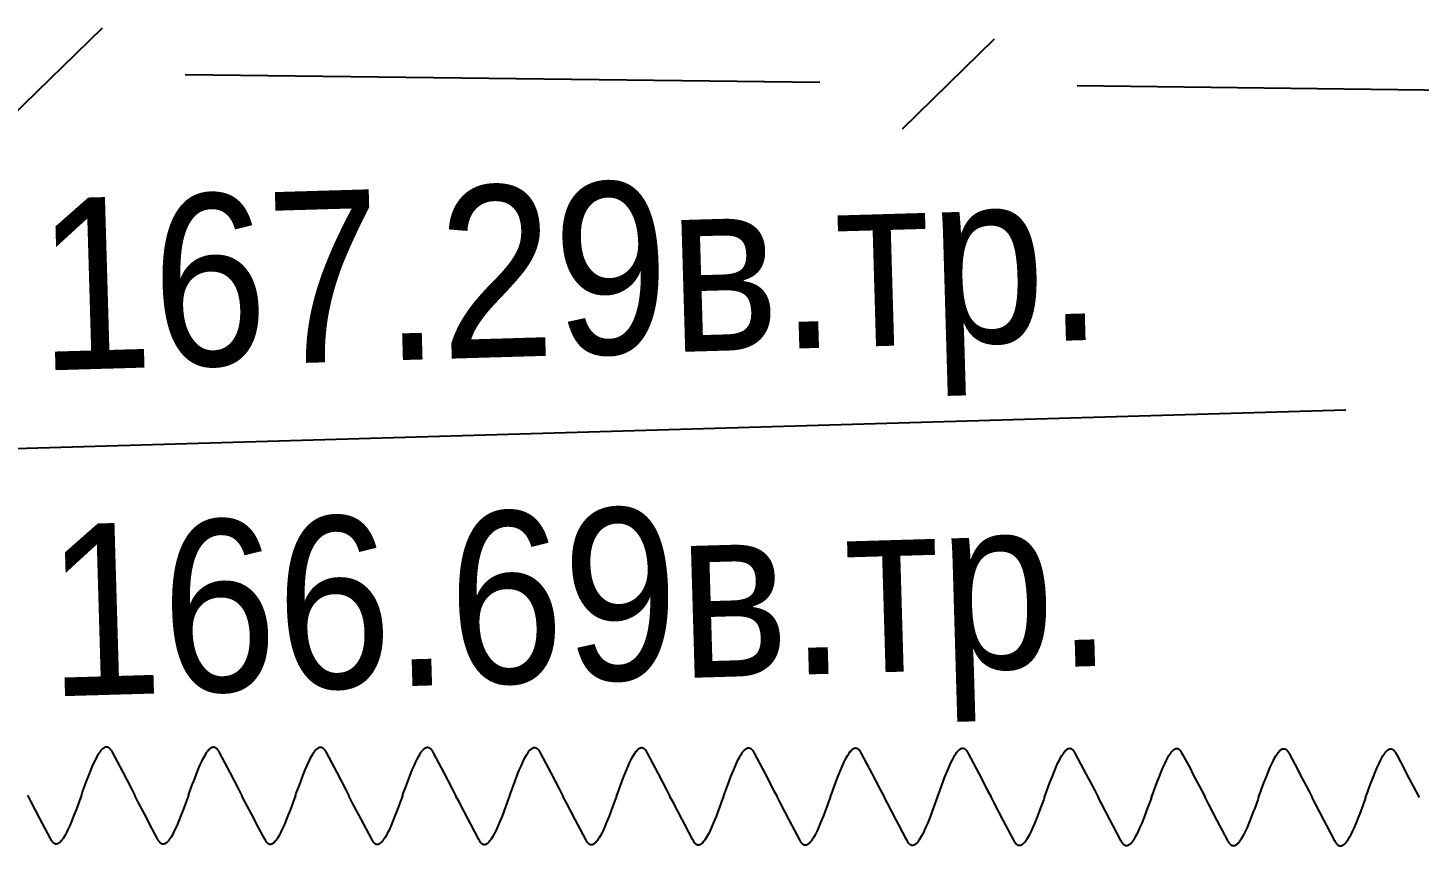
# Model space of a CAD drawing. Header units: metres. Extents: x -3947 to -3704, y 4976 to 6609.
# Drawn here: x -3859.04 to -3850.93, y 6489.93 to 6494.7 of the extents above; entities that cross this region are included whole.
import ezdxf
from ezdxf.enums import TextEntityAlignment as Align

# ---------------------------------------------------------------- set-up
doc = ezdxf.new("R2010")
doc.units = ezdxf.units.M
doc.header["$MEASUREMENT"] = 0
for name, color, linetype, lineweight in [('Газопровод', 7, 'Continuous', 25), ('Кабель защиты', 7, 'Continuous', 25), ('Кабель связи', 7, 'Continuous', 25)]:
    doc.layers.add(name, color=color, linetype=linetype, lineweight=lineweight)
doc.styles.add('Style-RUSSIAN_1251', font='RUSSIAN_1251.shx')

msp = doc.modelspace()

# ---------------------------------------------------------------- linework, layer by layer
at = {"layer": 'Газопровод', "linetype": 'Continuous', "flags": 128}
msp.add_lwpolyline([(-3879.22, 6492.62), (-3859.1865, 6492.2467), (-3851.3604, 6492.4752)], dxfattribs=at)
at = {"layer": 'Кабель защиты', "linetype": 'Continuous', "flags": 128}
for points in [[(-3858.7326, 6490.228), (-3858.7273, 6490.2422), (-3858.7096, 6490.2903), (-3858.7016, 6490.3117), (-3858.6893, 6490.3438), (-3858.675, 6490.3793), (-3858.6649, 6490.4033), (-3858.6545, 6490.4264), (-3858.6464, 6490.4431), (-3858.6374, 6490.4598), (-3858.6316, 6490.4699), (-3858.6263, 6490.4783), (-3858.6213, 6490.4854), (-3858.6191, 6490.4884), (-3858.6167, 6490.4913), (-3858.6124, 6490.4963), (-3858.6094, 6490.4993), (-3858.6071, 6490.5015), (-3858.6045, 6490.5037), (-3858.6018, 6490.5057), (-3858.5985, 6490.5078), (-3858.5963, 6490.509), (-3858.5949, 6490.5096), (-3858.5933, 6490.5102), (-3858.5917, 6490.5107), (-3858.5904, 6490.511), (-3858.5883, 6490.5113), (-3858.5865, 6490.5115), (-3858.5845, 6490.5114), (-3858.5837, 6490.5113), (-3858.5825, 6490.5111), (-3858.5815, 6490.5109), (-3858.5804, 6490.5106), (-3858.5792, 6490.5102), (-3858.5778, 6490.5096), (-3858.5763, 6490.5089), (-3858.5744, 6490.5078), (-3858.5731, 6490.5069), (-3858.5722, 6490.5062), (-3858.571, 6490.5053), (-3858.5697, 6490.5041), (-3858.5686, 6490.503), (-3858.5676, 6490.502), (-3858.5655, 6490.4994), (-3858.5641, 6490.4977), (-3858.562, 6490.4948), (-3858.5595, 6490.4908), (-3858.5574, 6490.4872), (-3858.5536, 6490.4799), (-3858.5067, 6490.3921), (-3858.4916, 6490.3628), (-3858.4405, 6490.2655), (-3858.4206, 6490.2274)], [(-3858.1086, 6490.2269), (-3858.1033, 6490.2412), (-3858.0856, 6490.2893), (-3858.0776, 6490.3107), (-3858.0653, 6490.3428), (-3858.051, 6490.3783), (-3858.0409, 6490.4023), (-3858.0305, 6490.4254), (-3858.0224, 6490.4421), (-3858.0134, 6490.4588), (-3858.0076, 6490.4689), (-3858.0023, 6490.4772), (-3857.9973, 6490.4844), (-3857.9951, 6490.4874), (-3857.9927, 6490.4903), (-3857.9884, 6490.4953), (-3857.9854, 6490.4983), (-3857.9831, 6490.5005), (-3857.9805, 6490.5027), (-3857.9778, 6490.5047), (-3857.9745, 6490.5068), (-3857.9723, 6490.5079), (-3857.9709, 6490.5086), (-3857.9693, 6490.5092), (-3857.9677, 6490.5097), (-3857.9664, 6490.51), (-3857.9643, 6490.5103), (-3857.9625, 6490.5104), (-3857.9605, 6490.5104), (-3857.9597, 6490.5103), (-3857.9585, 6490.5101), (-3857.9575, 6490.5099), (-3857.9564, 6490.5096), (-3857.9552, 6490.5092), (-3857.9538, 6490.5086), (-3857.9523, 6490.5079), (-3857.9504, 6490.5067), (-3857.9491, 6490.5059), (-3857.9482, 6490.5052), (-3857.9471, 6490.5042), (-3857.9457, 6490.5031), (-3857.9446, 6490.502), (-3857.9436, 6490.5009), (-3857.9415, 6490.4984), (-3857.9401, 6490.4966), (-3857.938, 6490.4937), (-3857.9355, 6490.4898), (-3857.9335, 6490.4861), (-3857.9296, 6490.4789), (-3857.8827, 6490.3911), (-3857.8676, 6490.3618), (-3857.8165, 6490.2645), (-3857.7966, 6490.2264)], [(-3857.4846, 6490.2259), (-3857.4793, 6490.2402), (-3857.4616, 6490.2883), (-3857.4536, 6490.3096), (-3857.4413, 6490.3418), (-3857.427, 6490.3773), (-3857.4169, 6490.4013), (-3857.4065, 6490.4244), (-3857.3984, 6490.4411), (-3857.3894, 6490.4578), (-3857.3836, 6490.4679), (-3857.3783, 6490.4762), (-3857.3733, 6490.4834), (-3857.3711, 6490.4863), (-3857.3687, 6490.4893), (-3857.3644, 6490.4943), (-3857.3614, 6490.4973), (-3857.3591, 6490.4995), (-3857.3565, 6490.5017), (-3857.3538, 6490.5037), (-3857.3505, 6490.5058), (-3857.3483, 6490.5069), (-3857.3469, 6490.5076), (-3857.3453, 6490.5082), (-3857.3437, 6490.5086), (-3857.3424, 6490.509), (-3857.3403, 6490.5093), (-3857.3385, 6490.5094), (-3857.3365, 6490.5094), (-3857.3357, 6490.5093), (-3857.3345, 6490.5091), (-3857.3335, 6490.5089), (-3857.3324, 6490.5086), (-3857.3312, 6490.5081), (-3857.3298, 6490.5076), (-3857.3283, 6490.5068), (-3857.3264, 6490.5057), (-3857.3251, 6490.5049), (-3857.3242, 6490.5042), (-3857.3231, 6490.5032), (-3857.3217, 6490.502), (-3857.3206, 6490.501), (-3857.3196, 6490.4999), (-3857.3175, 6490.4974), (-3857.3161, 6490.4956), (-3857.314, 6490.4927), (-3857.3115, 6490.4888), (-3857.3095, 6490.4851), (-3857.3056, 6490.4779), (-3857.2587, 6490.3901), (-3857.2436, 6490.3607), (-3857.1925, 6490.2635), (-3857.1726, 6490.2254)], [(-3856.8606, 6490.2249), (-3856.8553, 6490.2392), (-3856.8376, 6490.2872), (-3856.8296, 6490.3086), (-3856.8173, 6490.3408), (-3856.8031, 6490.3763), (-3856.7929, 6490.4003), (-3856.7825, 6490.4234), (-3856.7744, 6490.4401), (-3856.7654, 6490.4568), (-3856.7596, 6490.4669), (-3856.7543, 6490.4752), (-3856.7493, 6490.4824), (-3856.7471, 6490.4853), (-3856.7447, 6490.4883), (-3856.7404, 6490.4933), (-3856.7374, 6490.4963), (-3856.7351, 6490.4985), (-3856.7325, 6490.5007), (-3856.7298, 6490.5027), (-3856.7265, 6490.5048), (-3856.7243, 6490.5059), (-3856.7229, 6490.5066), (-3856.7213, 6490.5072), (-3856.7197, 6490.5076), (-3856.7184, 6490.508), (-3856.7163, 6490.5083), (-3856.7145, 6490.5084), (-3856.7125, 6490.5084), (-3856.7117, 6490.5083), (-3856.7105, 6490.5081), (-3856.7095, 6490.5079), (-3856.7084, 6490.5075), (-3856.7072, 6490.5071), (-3856.7058, 6490.5066), (-3856.7043, 6490.5058), (-3856.7024, 6490.5047), (-3856.7011, 6490.5039), (-3856.7002, 6490.5032), (-3856.6991, 6490.5022), (-3856.6977, 6490.501), (-3856.6966, 6490.4999), (-3856.6956, 6490.4989), (-3856.6935, 6490.4964), (-3856.6921, 6490.4946), (-3856.69, 6490.4917), (-3856.6875, 6490.4878), (-3856.6855, 6490.4841), (-3856.6816, 6490.4769), (-3856.6347, 6490.389), (-3856.6196, 6490.3597), (-3856.5685, 6490.2625), (-3856.5486, 6490.2244)], [(-3856.2366, 6490.2239), (-3856.2313, 6490.2382), (-3856.2136, 6490.2862), (-3856.2056, 6490.3076), (-3856.1933, 6490.3398), (-3856.1791, 6490.3752), (-3856.1689, 6490.3992), (-3856.1585, 6490.4224), (-3856.1504, 6490.4391), (-3856.1414, 6490.4558), (-3856.1356, 6490.4659), (-3856.1303, 6490.4742), (-3856.1253, 6490.4813), (-3856.1231, 6490.4843), (-3856.1207, 6490.4873), (-3856.1164, 6490.4923), (-3856.1134, 6490.4953), (-3856.1111, 6490.4975), (-3856.1085, 6490.4997), (-3856.1058, 6490.5017), (-3856.1025, 6490.5038), (-3856.1003, 6490.5049), (-3856.0989, 6490.5056), (-3856.0973, 6490.5061), (-3856.0957, 6490.5066), (-3856.0944, 6490.507), (-3856.0923, 6490.5073), (-3856.0905, 6490.5074), (-3856.0885, 6490.5073), (-3856.0877, 6490.5073), (-3856.0865, 6490.5071), (-3856.0855, 6490.5068), (-3856.0844, 6490.5065), (-3856.0832, 6490.5061), (-3856.0818, 6490.5056), (-3856.0803, 6490.5048), (-3856.0784, 6490.5037), (-3856.0772, 6490.5029), (-3856.0762, 6490.5022), (-3856.0751, 6490.5012), (-3856.0737, 6490.5), (-3856.0726, 6490.4989), (-3856.0716, 6490.4979), (-3856.0695, 6490.4954), (-3856.0681, 6490.4936), (-3856.066, 6490.4907), (-3856.0636, 6490.4868), (-3856.0615, 6490.4831), (-3856.0576, 6490.4759), (-3856.0107, 6490.388), (-3855.9956, 6490.3587), (-3855.9445, 6490.2615), (-3855.9246, 6490.2234)], [(-3855.6126, 6490.2229), (-3855.6073, 6490.2372), (-3855.5896, 6490.2852), (-3855.5816, 6490.3066), (-3855.5693, 6490.3388), (-3855.5551, 6490.3742), (-3855.5449, 6490.3982), (-3855.5345, 6490.4214), (-3855.5264, 6490.438), (-3855.5174, 6490.4548), (-3855.5116, 6490.4649), (-3855.5063, 6490.4732), (-3855.5013, 6490.4803), (-3855.4991, 6490.4833), (-3855.4967, 6490.4862), (-3855.4924, 6490.4913), (-3855.4894, 6490.4942), (-3855.4871, 6490.4965), (-3855.4845, 6490.4987), (-3855.4818, 6490.5007), (-3855.4785, 6490.5028), (-3855.4763, 6490.5039), (-3855.4749, 6490.5046), (-3855.4733, 6490.5051), (-3855.4717, 6490.5056), (-3855.4704, 6490.506), (-3855.4683, 6490.5063), (-3855.4665, 6490.5064), (-3855.4645, 6490.5063), (-3855.4637, 6490.5063), (-3855.4625, 6490.5061), (-3855.4615, 6490.5058), (-3855.4604, 6490.5055), (-3855.4592, 6490.5051), (-3855.4578, 6490.5046), (-3855.4563, 6490.5038), (-3855.4544, 6490.5027), (-3855.4532, 6490.5019), (-3855.4522, 6490.5011), (-3855.4511, 6490.5002), (-3855.4497, 6490.499), (-3855.4486, 6490.4979), (-3855.4476, 6490.4969), (-3855.4455, 6490.4944), (-3855.4441, 6490.4926), (-3855.442, 6490.4897), (-3855.4396, 6490.4858), (-3855.4375, 6490.4821), (-3855.4336, 6490.4749), (-3855.3867, 6490.387), (-3855.3716, 6490.3577), (-3855.3205, 6490.2605), (-3855.3006, 6490.2224)], [(-3854.9886, 6490.2219), (-3854.9834, 6490.2362), (-3854.9656, 6490.2842), (-3854.9576, 6490.3056), (-3854.9453, 6490.3378), (-3854.9311, 6490.3732), (-3854.9209, 6490.3972), (-3854.9105, 6490.4203), (-3854.9024, 6490.437), (-3854.8934, 6490.4537), (-3854.8876, 6490.4638), (-3854.8823, 6490.4722), (-3854.8773, 6490.4793), (-3854.8751, 6490.4823), (-3854.8727, 6490.4852), (-3854.8684, 6490.4902), (-3854.8654, 6490.4932), (-3854.8631, 6490.4954), (-3854.8605, 6490.4977), (-3854.8578, 6490.4997), (-3854.8546, 6490.5017), (-3854.8523, 6490.5029), (-3854.8509, 6490.5036), (-3854.8493, 6490.5041), (-3854.8477, 6490.5046), (-3854.8464, 6490.5049), (-3854.8443, 6490.5053), (-3854.8425, 6490.5054), (-3854.8405, 6490.5053), (-3854.8397, 6490.5052), (-3854.8385, 6490.5051), (-3854.8375, 6490.5048), (-3854.8364, 6490.5045), (-3854.8352, 6490.5041), (-3854.8338, 6490.5035), (-3854.8323, 6490.5028), (-3854.8304, 6490.5017), (-3854.8292, 6490.5008), (-3854.8282, 6490.5001), (-3854.8271, 6490.4992), (-3854.8257, 6490.498), (-3854.8246, 6490.4969), (-3854.8236, 6490.4959), (-3854.8215, 6490.4934), (-3854.8201, 6490.4916), (-3854.818, 6490.4887), (-3854.8156, 6490.4848), (-3854.8135, 6490.4811), (-3854.8096, 6490.4738), (-3854.7627, 6490.386), (-3854.7476, 6490.3567), (-3854.6965, 6490.2594), (-3854.6766, 6490.2214)], [(-3854.3646, 6490.2209), (-3854.3594, 6490.2351), (-3854.3416, 6490.2832), (-3854.3336, 6490.3046), (-3854.3213, 6490.3368), (-3854.3071, 6490.3722), (-3854.2969, 6490.3962), (-3854.2865, 6490.4193), (-3854.2784, 6490.436), (-3854.2694, 6490.4527), (-3854.2636, 6490.4628), (-3854.2583, 6490.4712), (-3854.2533, 6490.4783), (-3854.2511, 6490.4813), (-3854.2487, 6490.4842), (-3854.2444, 6490.4892), (-3854.2414, 6490.4922), (-3854.2391, 6490.4944), (-3854.2365, 6490.4966), (-3854.2338, 6490.4987), (-3854.2306, 6490.5007), (-3854.2283, 6490.5019), (-3854.2269, 6490.5026), (-3854.2253, 6490.5031), (-3854.2237, 6490.5036), (-3854.2224, 6490.5039), (-3854.2203, 6490.5042), (-3854.2185, 6490.5044), (-3854.2165, 6490.5043), (-3854.2157, 6490.5042), (-3854.2145, 6490.5041), (-3854.2135, 6490.5038), (-3854.2124, 6490.5035), (-3854.2112, 6490.5031), (-3854.2098, 6490.5025), (-3854.2083, 6490.5018), (-3854.2064, 6490.5007), (-3854.2052, 6490.4998), (-3854.2042, 6490.4991), (-3854.2031, 6490.4982), (-3854.2017, 6490.497), (-3854.2006, 6490.4959), (-3854.1996, 6490.4949), (-3854.1975, 6490.4924), (-3854.1961, 6490.4906), (-3854.194, 6490.4877), (-3854.1916, 6490.4838), (-3854.1895, 6490.4801), (-3854.1856, 6490.4728), (-3854.1387, 6490.385), (-3854.1236, 6490.3557), (-3854.0725, 6490.2584), (-3854.0526, 6490.2204)], [(-3853.7406, 6490.2198), (-3853.7354, 6490.2341), (-3853.7176, 6490.2822), (-3853.7096, 6490.3036), (-3853.6973, 6490.3357), (-3853.6831, 6490.3712), (-3853.6729, 6490.3952), (-3853.6625, 6490.4183), (-3853.6544, 6490.435), (-3853.6454, 6490.4517), (-3853.6396, 6490.4618), (-3853.6343, 6490.4701), (-3853.6293, 6490.4773), (-3853.6271, 6490.4803), (-3853.6247, 6490.4832), (-3853.6204, 6490.4882), (-3853.6174, 6490.4912), (-3853.6151, 6490.4934), (-3853.6125, 6490.4956), (-3853.6098, 6490.4976), (-3853.6066, 6490.4997), (-3853.6043, 6490.5009), (-3853.6029, 6490.5015), (-3853.6013, 6490.5021), (-3853.5997, 6490.5026), (-3853.5984, 6490.5029), (-3853.5963, 6490.5032), (-3853.5945, 6490.5033), (-3853.5925, 6490.5033), (-3853.5917, 6490.5032), (-3853.5905, 6490.503), (-3853.5895, 6490.5028), (-3853.5884, 6490.5025), (-3853.5872, 6490.5021), (-3853.5858, 6490.5015), (-3853.5843, 6490.5008), (-3853.5824, 6490.4997), (-3853.5812, 6490.4988), (-3853.5802, 6490.4981), (-3853.5791, 6490.4972), (-3853.5777, 6490.496), (-3853.5766, 6490.4949), (-3853.5756, 6490.4938), (-3853.5735, 6490.4913), (-3853.5721, 6490.4895), (-3853.57, 6490.4867), (-3853.5676, 6490.4827), (-3853.5655, 6490.479), (-3853.5616, 6490.4718), (-3853.5147, 6490.384), (-3853.4996, 6490.3547), (-3853.4485, 6490.2574), (-3853.4286, 6490.2193)], [(-3853.1166, 6490.2188), (-3853.1114, 6490.2331), (-3853.0936, 6490.2812), (-3853.0856, 6490.3026), (-3853.0733, 6490.3347), (-3853.0591, 6490.3702), (-3853.0489, 6490.3942), (-3853.0385, 6490.4173), (-3853.0304, 6490.434), (-3853.0214, 6490.4507), (-3853.0156, 6490.4608), (-3853.0103, 6490.4691), (-3853.0053, 6490.4763), (-3853.0031, 6490.4793), (-3853.0007, 6490.4822), (-3852.9964, 6490.4872), (-3852.9934, 6490.4902), (-3852.9911, 6490.4924), (-3852.9885, 6490.4946), (-3852.9858, 6490.4966), (-3852.9826, 6490.4987), (-3852.9803, 6490.4998), (-3852.9789, 6490.5005), (-3852.9773, 6490.5011), (-3852.9757, 6490.5016), (-3852.9744, 6490.5019), (-3852.9723, 6490.5022), (-3852.9705, 6490.5023), (-3852.9685, 6490.5023), (-3852.9677, 6490.5022), (-3852.9665, 6490.502), (-3852.9655, 6490.5018), (-3852.9644, 6490.5015), (-3852.9632, 6490.5011), (-3852.9618, 6490.5005), (-3852.9603, 6490.4998), (-3852.9584, 6490.4986), (-3852.9572, 6490.4978), (-3852.9562, 6490.4971), (-3852.9551, 6490.4961), (-3852.9537, 6490.4949), (-3852.9526, 6490.4939), (-3852.9517, 6490.4928), (-3852.9495, 6490.4903), (-3852.9481, 6490.4885), (-3852.946, 6490.4856), (-3852.9436, 6490.4817), (-3852.9415, 6490.478), (-3852.9376, 6490.4708), (-3852.8907, 6490.383), (-3852.8756, 6490.3537), (-3852.8245, 6490.2564), (-3852.8046, 6490.2183)], [(-3852.4926, 6490.2178), (-3852.4874, 6490.2321), (-3852.4696, 6490.2801), (-3852.4616, 6490.3015), (-3852.4493, 6490.3337), (-3852.4351, 6490.3692), (-3852.4249, 6490.3932), (-3852.4145, 6490.4163), (-3852.4064, 6490.433), (-3852.3974, 6490.4497), (-3852.3916, 6490.4598), (-3852.3863, 6490.4681), (-3852.3813, 6490.4753), (-3852.3791, 6490.4782), (-3852.3767, 6490.4812), (-3852.3724, 6490.4862), (-3852.3694, 6490.4892), (-3852.3671, 6490.4914), (-3852.3645, 6490.4936), (-3852.3619, 6490.4956), (-3852.3586, 6490.4977), (-3852.3563, 6490.4988), (-3852.3549, 6490.4995), (-3852.3533, 6490.5001), (-3852.3517, 6490.5005), (-3852.3504, 6490.5009), (-3852.3483, 6490.5012), (-3852.3465, 6490.5013), (-3852.3445, 6490.5013), (-3852.3437, 6490.5012), (-3852.3425, 6490.501), (-3852.3415, 6490.5008), (-3852.3404, 6490.5005), (-3852.3392, 6490.5), (-3852.3378, 6490.4995), (-3852.3363, 6490.4987), (-3852.3344, 6490.4976), (-3852.3332, 6490.4968), (-3852.3322, 6490.4961), (-3852.3311, 6490.4951), (-3852.3297, 6490.4939), (-3852.3286, 6490.4929), (-3852.3277, 6490.4918), (-3852.3255, 6490.4893), (-3852.3241, 6490.4875), (-3852.322, 6490.4846), (-3852.3196, 6490.4807), (-3852.3175, 6490.477), (-3852.3136, 6490.4698), (-3852.2667, 6490.382), (-3852.2516, 6490.3526), (-3852.2005, 6490.2554), (-3852.1806, 6490.2173)], [(-3851.8686, 6490.2168), (-3851.8634, 6490.2311), (-3851.8456, 6490.2791), (-3851.8376, 6490.3005), (-3851.8253, 6490.3327), (-3851.8111, 6490.3681), (-3851.8009, 6490.3922), (-3851.7905, 6490.4153), (-3851.7824, 6490.432), (-3851.7734, 6490.4487), (-3851.7676, 6490.4588), (-3851.7623, 6490.4671), (-3851.7573, 6490.4742), (-3851.7551, 6490.4772), (-3851.7527, 6490.4802), (-3851.7484, 6490.4852), (-3851.7454, 6490.4882), (-3851.7431, 6490.4904), (-3851.7405, 6490.4926), (-3851.7379, 6490.4946), (-3851.7346, 6490.4967), (-3851.7323, 6490.4978), (-3851.7309, 6490.4985), (-3851.7293, 6490.499), (-3851.7277, 6490.4995), (-3851.7264, 6490.4999), (-3851.7243, 6490.5002), (-3851.7225, 6490.5003), (-3851.7205, 6490.5002), (-3851.7197, 6490.5002), (-3851.7186, 6490.5), (-3851.7175, 6490.4997), (-3851.7164, 6490.4994), (-3851.7152, 6490.499), (-3851.7138, 6490.4985), (-3851.7123, 6490.4977), (-3851.7104, 6490.4966), (-3851.7092, 6490.4958), (-3851.7082, 6490.4951), (-3851.7071, 6490.4941), (-3851.7057, 6490.4929), (-3851.7046, 6490.4918), (-3851.7037, 6490.4908), (-3851.7015, 6490.4883), (-3851.7001, 6490.4865), (-3851.698, 6490.4836), (-3851.6956, 6490.4797), (-3851.6935, 6490.476), (-3851.6896, 6490.4688), (-3851.6427, 6490.3809), (-3851.6276, 6490.3516), (-3851.5765, 6490.2544), (-3851.5566, 6490.2163)], [(-3851.2446, 6490.2158), (-3851.2394, 6490.2301), (-3851.2216, 6490.2781), (-3851.2136, 6490.2995), (-3851.2013, 6490.3317), (-3851.1871, 6490.3671), (-3851.1769, 6490.3911), (-3851.1665, 6490.4143), (-3851.1584, 6490.431), (-3851.1494, 6490.4477), (-3851.1436, 6490.4578), (-3851.1383, 6490.4661), (-3851.1333, 6490.4732), (-3851.1311, 6490.4762), (-3851.1287, 6490.4791), (-3851.1244, 6490.4842), (-3851.1214, 6490.4872), (-3851.1191, 6490.4894), (-3851.1165, 6490.4916), (-3851.1139, 6490.4936), (-3851.1106, 6490.4957), (-3851.1083, 6490.4968), (-3851.1069, 6490.4975), (-3851.1053, 6490.498), (-3851.1037, 6490.4985), (-3851.1024, 6490.4989), (-3851.1003, 6490.4992), (-3851.0985, 6490.4993), (-3851.0965, 6490.4992), (-3851.0957, 6490.4992), (-3851.0946, 6490.499), (-3851.0935, 6490.4987), (-3851.0924, 6490.4984), (-3851.0912, 6490.498), (-3851.0898, 6490.4975), (-3851.0883, 6490.4967), (-3851.0864, 6490.4956), (-3851.0852, 6490.4948), (-3851.0842, 6490.4941), (-3851.0831, 6490.4931), (-3851.0817, 6490.4919), (-3851.0806, 6490.4908), (-3851.0797, 6490.4898), (-3851.0775, 6490.4873), (-3851.0761, 6490.4855), (-3851.074, 6490.4826), (-3851.0716, 6490.4787), (-3851.0695, 6490.475), (-3851.0656, 6490.4678), (-3851.0187, 6490.3799), (-3851.0036, 6490.3506), (-3850.9525, 6490.2534), (-3850.9326, 6490.2153)], [(-3858.7326, 6490.228), (-3858.7379, 6490.2137), (-3858.7556, 6490.1656), (-3858.7636, 6490.1442), (-3858.776, 6490.1121), (-3858.7902, 6490.0766), (-3858.8003, 6490.0526), (-3858.8107, 6490.0295), (-3858.8188, 6490.0128), (-3858.8278, 6489.9961), (-3858.8337, 6489.986), (-3858.8389, 6489.9776), (-3858.8439, 6489.9705), (-3858.8462, 6489.9675), (-3858.8485, 6489.9646), (-3858.8528, 6489.9596), (-3858.8558, 6489.9566), (-3858.8581, 6489.9544), (-3858.8607, 6489.9522), (-3858.8634, 6489.9502), (-3858.8667, 6489.9481), (-3858.8689, 6489.9469), (-3858.8704, 6489.9463), (-3858.8719, 6489.9457), (-3858.8735, 6489.9452), (-3858.8748, 6489.9449), (-3858.8769, 6489.9446), (-3858.8787, 6489.9444), (-3858.8807, 6489.9445), (-3858.8815, 6489.9446), (-3858.8827, 6489.9448), (-3858.8837, 6489.945), (-3858.8848, 6489.9453), (-3858.886, 6489.9457), (-3858.8875, 6489.9463), (-3858.889, 6489.947), (-3858.8908, 6489.9481), (-3858.8921, 6489.949), (-3858.893, 6489.9497), (-3858.8942, 6489.9506), (-3858.8955, 6489.9518), (-3858.8966, 6489.9529), (-3858.8976, 6489.9539), (-3858.8997, 6489.9565), (-3858.9011, 6489.9583), (-3858.9032, 6489.9611), (-3858.9057, 6489.9651), (-3858.9078, 6489.9688), (-3858.9116, 6489.976), (-3858.9585, 6490.0638), (-3858.9737, 6490.0931), (-3859.0247, 6490.1904), (-3859.0446, 6490.2285)], [(-3858.1086, 6490.2269), (-3858.1139, 6490.2127), (-3858.1316, 6490.1646), (-3858.1396, 6490.1432), (-3858.152, 6490.111), (-3858.1662, 6490.0756), (-3858.1763, 6490.0516), (-3858.1867, 6490.0285), (-3858.1948, 6490.0118), (-3858.2038, 6489.9951), (-3858.2097, 6489.985), (-3858.2149, 6489.9766), (-3858.2199, 6489.9695), (-3858.2222, 6489.9665), (-3858.2245, 6489.9636), (-3858.2288, 6489.9586), (-3858.2318, 6489.9556), (-3858.2341, 6489.9534), (-3858.2367, 6489.9511), (-3858.2394, 6489.9491), (-3858.2427, 6489.9471), (-3858.2449, 6489.9459), (-3858.2464, 6489.9452), (-3858.2479, 6489.9447), (-3858.2495, 6489.9442), (-3858.2508, 6489.9439), (-3858.2529, 6489.9436), (-3858.2547, 6489.9434), (-3858.2567, 6489.9435), (-3858.2575, 6489.9436), (-3858.2587, 6489.9437), (-3858.2597, 6489.944), (-3858.2608, 6489.9443), (-3858.262, 6489.9447), (-3858.2635, 6489.9453), (-3858.265, 6489.946), (-3858.2668, 6489.9471), (-3858.2681, 6489.948), (-3858.269, 6489.9487), (-3858.2702, 6489.9496), (-3858.2715, 6489.9508), (-3858.2726, 6489.9519), (-3858.2736, 6489.9529), (-3858.2757, 6489.9554), (-3858.2771, 6489.9572), (-3858.2792, 6489.9601), (-3858.2817, 6489.964), (-3858.2838, 6489.9677), (-3858.2876, 6489.975), (-3858.3345, 6490.0628), (-3858.3497, 6490.0921), (-3858.4007, 6490.1894), (-3858.4206, 6490.2274)], [(-3857.4846, 6490.2259), (-3857.4899, 6490.2116), (-3857.5076, 6490.1636), (-3857.5156, 6490.1422), (-3857.528, 6490.11), (-3857.5422, 6490.0746), (-3857.5523, 6490.0506), (-3857.5627, 6490.0275), (-3857.5708, 6490.0108), (-3857.5798, 6489.994), (-3857.5857, 6489.984), (-3857.5909, 6489.9756), (-3857.5959, 6489.9685), (-3857.5982, 6489.9655), (-3857.6005, 6489.9626), (-3857.6048, 6489.9575), (-3857.6078, 6489.9546), (-3857.6101, 6489.9523), (-3857.6127, 6489.9501), (-3857.6154, 6489.9481), (-3857.6187, 6489.9461), (-3857.6209, 6489.9449), (-3857.6224, 6489.9442), (-3857.6239, 6489.9437), (-3857.6255, 6489.9432), (-3857.6268, 6489.9429), (-3857.6289, 6489.9425), (-3857.6307, 6489.9424), (-3857.6327, 6489.9425), (-3857.6335, 6489.9426), (-3857.6347, 6489.9427), (-3857.6357, 6489.943), (-3857.6368, 6489.9433), (-3857.638, 6489.9437), (-3857.6395, 6489.9443), (-3857.641, 6489.945), (-3857.6428, 6489.9461), (-3857.6441, 6489.947), (-3857.645, 6489.9477), (-3857.6462, 6489.9486), (-3857.6475, 6489.9498), (-3857.6486, 6489.9509), (-3857.6496, 6489.9519), (-3857.6517, 6489.9544), (-3857.6531, 6489.9562), (-3857.6552, 6489.9591), (-3857.6577, 6489.963), (-3857.6598, 6489.9667), (-3857.6636, 6489.9739), (-3857.7105, 6490.0618), (-3857.7257, 6490.0911), (-3857.7767, 6490.1884), (-3857.7966, 6490.2264)], [(-3856.8606, 6490.2249), (-3856.8659, 6490.2106), (-3856.8836, 6490.1626), (-3856.8916, 6490.1412), (-3856.904, 6490.109), (-3856.9182, 6490.0736), (-3856.9283, 6490.0496), (-3856.9387, 6490.0264), (-3856.9468, 6490.0098), (-3856.9558, 6489.993), (-3856.9617, 6489.9829), (-3856.9669, 6489.9746), (-3856.9719, 6489.9675), (-3856.9742, 6489.9645), (-3856.9765, 6489.9616), (-3856.9808, 6489.9565), (-3856.9838, 6489.9536), (-3856.9861, 6489.9513), (-3856.9888, 6489.9491), (-3856.9914, 6489.9471), (-3856.9947, 6489.945), (-3856.9969, 6489.9439), (-3856.9984, 6489.9432), (-3856.9999, 6489.9427), (-3857.0015, 6489.9422), (-3857.0028, 6489.9418), (-3857.0049, 6489.9415), (-3857.0067, 6489.9414), (-3857.0087, 6489.9415), (-3857.0095, 6489.9415), (-3857.0107, 6489.9417), (-3857.0117, 6489.942), (-3857.0128, 6489.9423), (-3857.014, 6489.9427), (-3857.0155, 6489.9432), (-3857.017, 6489.944), (-3857.0188, 6489.9451), (-3857.0201, 6489.9459), (-3857.021, 6489.9466), (-3857.0222, 6489.9476), (-3857.0235, 6489.9488), (-3857.0246, 6489.9499), (-3857.0256, 6489.9509), (-3857.0277, 6489.9534), (-3857.0291, 6489.9552), (-3857.0312, 6489.9581), (-3857.0337, 6489.962), (-3857.0358, 6489.9657), (-3857.0396, 6489.9729), (-3857.0865, 6490.0608), (-3857.1017, 6490.0901), (-3857.1527, 6490.1873), (-3857.1726, 6490.2254)], [(-3856.2366, 6490.2239), (-3856.2419, 6490.2096), (-3856.2596, 6490.1616), (-3856.2676, 6490.1402), (-3856.28, 6490.108), (-3856.2942, 6490.0726), (-3856.3043, 6490.0485), (-3856.3147, 6490.0254), (-3856.3228, 6490.0087), (-3856.3318, 6489.992), (-3856.3377, 6489.9819), (-3856.3429, 6489.9736), (-3856.348, 6489.9665), (-3856.3502, 6489.9635), (-3856.3525, 6489.9605), (-3856.3568, 6489.9555), (-3856.3598, 6489.9525), (-3856.3621, 6489.9503), (-3856.3648, 6489.9481), (-3856.3674, 6489.9461), (-3856.3707, 6489.944), (-3856.3729, 6489.9429), (-3856.3744, 6489.9422), (-3856.3759, 6489.9417), (-3856.3775, 6489.9412), (-3856.3788, 6489.9408), (-3856.3809, 6489.9405), (-3856.3827, 6489.9404), (-3856.3847, 6489.9405), (-3856.3855, 6489.9405), (-3856.3867, 6489.9407), (-3856.3877, 6489.941), (-3856.3888, 6489.9413), (-3856.39, 6489.9417), (-3856.3915, 6489.9422), (-3856.393, 6489.943), (-3856.3948, 6489.9441), (-3856.3961, 6489.9449), (-3856.397, 6489.9456), (-3856.3982, 6489.9466), (-3856.3995, 6489.9478), (-3856.4006, 6489.9489), (-3856.4016, 6489.9499), (-3856.4037, 6489.9524), (-3856.4051, 6489.9542), (-3856.4072, 6489.9571), (-3856.4097, 6489.961), (-3856.4118, 6489.9647), (-3856.4156, 6489.9719), (-3856.4625, 6490.0598), (-3856.4777, 6490.0891), (-3856.5287, 6490.1863), (-3856.5486, 6490.2244)], [(-3855.6126, 6490.2229), (-3855.6179, 6490.2086), (-3855.6356, 6490.1606), (-3855.6436, 6490.1392), (-3855.656, 6490.107), (-3855.6702, 6490.0715), (-3855.6803, 6490.0475), (-3855.6907, 6490.0244), (-3855.6988, 6490.0077), (-3855.7078, 6489.991), (-3855.7137, 6489.9809), (-3855.7189, 6489.9726), (-3855.724, 6489.9654), (-3855.7262, 6489.9625), (-3855.7285, 6489.9595), (-3855.7328, 6489.9545), (-3855.7358, 6489.9515), (-3855.7381, 6489.9493), (-3855.7408, 6489.9471), (-3855.7434, 6489.9451), (-3855.7467, 6489.943), (-3855.7489, 6489.9419), (-3855.7504, 6489.9412), (-3855.7519, 6489.9406), (-3855.7535, 6489.9402), (-3855.7548, 6489.9398), (-3855.7569, 6489.9395), (-3855.7587, 6489.9394), (-3855.7607, 6489.9394), (-3855.7615, 6489.9395), (-3855.7627, 6489.9397), (-3855.7637, 6489.9399), (-3855.7648, 6489.9402), (-3855.766, 6489.9407), (-3855.7675, 6489.9412), (-3855.769, 6489.942), (-3855.7708, 6489.9431), (-3855.7721, 6489.9439), (-3855.773, 6489.9446), (-3855.7742, 6489.9456), (-3855.7755, 6489.9468), (-3855.7766, 6489.9478), (-3855.7776, 6489.9489), (-3855.7797, 6489.9514), (-3855.7811, 6489.9532), (-3855.7832, 6489.9561), (-3855.7857, 6489.96), (-3855.7878, 6489.9637), (-3855.7916, 6489.9709), (-3855.8385, 6490.0587), (-3855.8537, 6490.0881), (-3855.9047, 6490.1853), (-3855.9246, 6490.2234)], [(-3854.9886, 6490.2219), (-3854.9939, 6490.2076), (-3855.0116, 6490.1595), (-3855.0196, 6490.1381), (-3855.032, 6490.106), (-3855.0462, 6490.0705), (-3855.0563, 6490.0465), (-3855.0667, 6490.0234), (-3855.0748, 6490.0067), (-3855.0838, 6489.99), (-3855.0897, 6489.9799), (-3855.0949, 6489.9716), (-3855.1, 6489.9644), (-3855.1022, 6489.9615), (-3855.1045, 6489.9585), (-3855.1088, 6489.9535), (-3855.1118, 6489.9505), (-3855.1141, 6489.9483), (-3855.1168, 6489.9461), (-3855.1194, 6489.9441), (-3855.1227, 6489.942), (-3855.1249, 6489.9409), (-3855.1264, 6489.9402), (-3855.1279, 6489.9396), (-3855.1295, 6489.9392), (-3855.1308, 6489.9388), (-3855.1329, 6489.9385), (-3855.1347, 6489.9384), (-3855.1367, 6489.9384), (-3855.1375, 6489.9385), (-3855.1387, 6489.9387), (-3855.1397, 6489.9389), (-3855.1408, 6489.9392), (-3855.142, 6489.9396), (-3855.1435, 6489.9402), (-3855.145, 6489.941), (-3855.1468, 6489.9421), (-3855.1481, 6489.9429), (-3855.149, 6489.9436), (-3855.1502, 6489.9446), (-3855.1515, 6489.9458), (-3855.1526, 6489.9468), (-3855.1536, 6489.9479), (-3855.1557, 6489.9504), (-3855.1571, 6489.9522), (-3855.1592, 6489.9551), (-3855.1617, 6489.959), (-3855.1638, 6489.9627), (-3855.1676, 6489.9699), (-3855.2145, 6490.0577), (-3855.2297, 6490.0871), (-3855.2807, 6490.1843), (-3855.3006, 6490.2224)], [(-3854.3646, 6490.2209), (-3854.3699, 6490.2066), (-3854.3876, 6490.1585), (-3854.3956, 6490.1371), (-3854.408, 6490.105), (-3854.4222, 6490.0695), (-3854.4323, 6490.0455), (-3854.4427, 6490.0224), (-3854.4508, 6490.0057), (-3854.4598, 6489.989), (-3854.4657, 6489.9789), (-3854.4709, 6489.9706), (-3854.476, 6489.9634), (-3854.4782, 6489.9604), (-3854.4805, 6489.9575), (-3854.4848, 6489.9525), (-3854.4878, 6489.9495), (-3854.4901, 6489.9473), (-3854.4928, 6489.9451), (-3854.4954, 6489.9431), (-3854.4987, 6489.941), (-3854.5009, 6489.9398), (-3854.5024, 6489.9392), (-3854.5039, 6489.9386), (-3854.5055, 6489.9381), (-3854.5068, 6489.9378), (-3854.5089, 6489.9375), (-3854.5107, 6489.9374), (-3854.5127, 6489.9374), (-3854.5135, 6489.9375), (-3854.5147, 6489.9377), (-3854.5157, 6489.9379), (-3854.5168, 6489.9382), (-3854.518, 6489.9386), (-3854.5195, 6489.9392), (-3854.521, 6489.9399), (-3854.5228, 6489.941), (-3854.5241, 6489.9419), (-3854.525, 6489.9426), (-3854.5262, 6489.9436), (-3854.5275, 6489.9447), (-3854.5286, 6489.9458), (-3854.5296, 6489.9469), (-3854.5317, 6489.9494), (-3854.5331, 6489.9512), (-3854.5352, 6489.9541), (-3854.5377, 6489.958), (-3854.5398, 6489.9617), (-3854.5436, 6489.9689), (-3854.5905, 6490.0567), (-3854.6057, 6490.086), (-3854.6567, 6490.1833), (-3854.6766, 6490.2214)], [(-3853.7406, 6490.2198), (-3853.7459, 6490.2056), (-3853.7636, 6490.1575), (-3853.7716, 6490.1361), (-3853.784, 6490.104), (-3853.7982, 6490.0685), (-3853.8083, 6490.0445), (-3853.8187, 6490.0214), (-3853.8268, 6490.0047), (-3853.8358, 6489.988), (-3853.8417, 6489.9779), (-3853.8469, 6489.9695), (-3853.852, 6489.9624), (-3853.8542, 6489.9594), (-3853.8565, 6489.9565), (-3853.8608, 6489.9515), (-3853.8638, 6489.9485), (-3853.8661, 6489.9463), (-3853.8688, 6489.9441), (-3853.8714, 6489.942), (-3853.8747, 6489.94), (-3853.8769, 6489.9388), (-3853.8784, 6489.9381), (-3853.8799, 6489.9376), (-3853.8815, 6489.9371), (-3853.8828, 6489.9368), (-3853.8849, 6489.9365), (-3853.8867, 6489.9363), (-3853.8887, 6489.9364), (-3853.8895, 6489.9365), (-3853.8907, 6489.9367), (-3853.8917, 6489.9369), (-3853.8928, 6489.9372), (-3853.894, 6489.9376), (-3853.8955, 6489.9382), (-3853.897, 6489.9389), (-3853.8988, 6489.94), (-3853.9001, 6489.9409), (-3853.901, 6489.9416), (-3853.9022, 6489.9425), (-3853.9035, 6489.9437), (-3853.9046, 6489.9448), (-3853.9056, 6489.9458), (-3853.9077, 6489.9483), (-3853.9091, 6489.9501), (-3853.9112, 6489.953), (-3853.9137, 6489.9569), (-3853.9158, 6489.9606), (-3853.9196, 6489.9679), (-3853.9665, 6490.0557), (-3853.9817, 6490.085), (-3854.0327, 6490.1823), (-3854.0526, 6490.2204)], [(-3853.1166, 6490.2188), (-3853.1219, 6490.2045), (-3853.1396, 6490.1565), (-3853.1476, 6490.1351), (-3853.16, 6490.1029), (-3853.1742, 6490.0675), (-3853.1843, 6490.0435), (-3853.1947, 6490.0204), (-3853.2028, 6490.0037), (-3853.2118, 6489.987), (-3853.2177, 6489.9769), (-3853.2229, 6489.9685), (-3853.228, 6489.9614), (-3853.2302, 6489.9584), (-3853.2325, 6489.9555), (-3853.2368, 6489.9505), (-3853.2398, 6489.9475), (-3853.2421, 6489.9453), (-3853.2448, 6489.943), (-3853.2474, 6489.941), (-3853.2507, 6489.939), (-3853.2529, 6489.9378), (-3853.2544, 6489.9371), (-3853.2559, 6489.9366), (-3853.2575, 6489.9361), (-3853.2588, 6489.9358), (-3853.2609, 6489.9354), (-3853.2627, 6489.9353), (-3853.2647, 6489.9354), (-3853.2655, 6489.9355), (-3853.2667, 6489.9356), (-3853.2677, 6489.9359), (-3853.2689, 6489.9362), (-3853.27, 6489.9366), (-3853.2715, 6489.9372), (-3853.273, 6489.9379), (-3853.2748, 6489.939), (-3853.2761, 6489.9399), (-3853.277, 6489.9406), (-3853.2782, 6489.9415), (-3853.2795, 6489.9427), (-3853.2806, 6489.9438), (-3853.2816, 6489.9448), (-3853.2837, 6489.9473), (-3853.2851, 6489.9491), (-3853.2872, 6489.952), (-3853.2897, 6489.9559), (-3853.2918, 6489.9596), (-3853.2956, 6489.9669), (-3853.3425, 6490.0547), (-3853.3577, 6490.084), (-3853.4087, 6490.1813), (-3853.4286, 6490.2193)], [(-3852.4926, 6490.2178), (-3852.4979, 6490.2035), (-3852.5156, 6490.1555), (-3852.5236, 6490.1341), (-3852.536, 6490.1019), (-3852.5502, 6490.0665), (-3852.5603, 6490.0425), (-3852.5707, 6490.0193), (-3852.5788, 6490.0027), (-3852.5878, 6489.9859), (-3852.5937, 6489.9758), (-3852.5989, 6489.9675), (-3852.604, 6489.9604), (-3852.6062, 6489.9574), (-3852.6085, 6489.9545), (-3852.6128, 6489.9494), (-3852.6158, 6489.9465), (-3852.6181, 6489.9442), (-3852.6208, 6489.942), (-3852.6234, 6489.94), (-3852.6267, 6489.938), (-3852.6289, 6489.9368), (-3852.6304, 6489.9361), (-3852.6319, 6489.9356), (-3852.6335, 6489.9351), (-3852.6348, 6489.9348), (-3852.6369, 6489.9344), (-3852.6387, 6489.9343), (-3852.6407, 6489.9344), (-3852.6415, 6489.9344), (-3852.6427, 6489.9346), (-3852.6437, 6489.9349), (-3852.6449, 6489.9352), (-3852.646, 6489.9356), (-3852.6475, 6489.9361), (-3852.649, 6489.9369), (-3852.6508, 6489.938), (-3852.6521, 6489.9389), (-3852.653, 6489.9396), (-3852.6542, 6489.9405), (-3852.6555, 6489.9417), (-3852.6566, 6489.9428), (-3852.6576, 6489.9438), (-3852.6597, 6489.9463), (-3852.6611, 6489.9481), (-3852.6632, 6489.951), (-3852.6657, 6489.9549), (-3852.6678, 6489.9586), (-3852.6716, 6489.9658), (-3852.7185, 6490.0537), (-3852.7337, 6490.083), (-3852.7847, 6490.1802), (-3852.8046, 6490.2183)], [(-3851.8686, 6490.2168), (-3851.8739, 6490.2025), (-3851.8916, 6490.1545), (-3851.8996, 6490.1331), (-3851.912, 6490.1009), (-3851.9262, 6490.0655), (-3851.9363, 6490.0415), (-3851.9467, 6490.0183), (-3851.9548, 6490.0016), (-3851.9638, 6489.9849), (-3851.9697, 6489.9748), (-3851.9749, 6489.9665), (-3851.98, 6489.9594), (-3851.9822, 6489.9564), (-3851.9845, 6489.9535), (-3851.9888, 6489.9484), (-3851.9918, 6489.9454), (-3851.9941, 6489.9432), (-3851.9968, 6489.941), (-3851.9994, 6489.939), (-3852.0027, 6489.9369), (-3852.0049, 6489.9358), (-3852.0064, 6489.9351), (-3852.0079, 6489.9346), (-3852.0095, 6489.9341), (-3852.0108, 6489.9337), (-3852.0129, 6489.9334), (-3852.0147, 6489.9333), (-3852.0167, 6489.9334), (-3852.0175, 6489.9334), (-3852.0187, 6489.9336), (-3852.0197, 6489.9339), (-3852.0209, 6489.9342), (-3852.022, 6489.9346), (-3852.0235, 6489.9351), (-3852.025, 6489.9359), (-3852.0268, 6489.937), (-3852.0281, 6489.9378), (-3852.029, 6489.9385), (-3852.0302, 6489.9395), (-3852.0315, 6489.9407), (-3852.0326, 6489.9418), (-3852.0336, 6489.9428), (-3852.0357, 6489.9453), (-3852.0371, 6489.9471), (-3852.0392, 6489.95), (-3852.0417, 6489.9539), (-3852.0438, 6489.9576), (-3852.0476, 6489.9648), (-3852.0945, 6490.0527), (-3852.1097, 6490.082), (-3852.1607, 6490.1792), (-3852.1806, 6490.2173)], [(-3851.2446, 6490.2158), (-3851.2499, 6490.2015), (-3851.2676, 6490.1535), (-3851.2756, 6490.1321), (-3851.288, 6490.0999), (-3851.3022, 6490.0645), (-3851.3123, 6490.0404), (-3851.3227, 6490.0173), (-3851.3308, 6490.0006), (-3851.3398, 6489.9839), (-3851.3457, 6489.9738), (-3851.3509, 6489.9655), (-3851.356, 6489.9584), (-3851.3582, 6489.9554), (-3851.3605, 6489.9524), (-3851.3648, 6489.9474), (-3851.3678, 6489.9444), (-3851.3701, 6489.9422), (-3851.3728, 6489.94), (-3851.3754, 6489.938), (-3851.3787, 6489.9359), (-3851.3809, 6489.9348), (-3851.3824, 6489.9341), (-3851.3839, 6489.9335), (-3851.3855, 6489.9331), (-3851.3868, 6489.9327), (-3851.3889, 6489.9324), (-3851.3907, 6489.9323), (-3851.3927, 6489.9323), (-3851.3935, 6489.9324), (-3851.3947, 6489.9326), (-3851.3957, 6489.9328), (-3851.3969, 6489.9332), (-3851.398, 6489.9336), (-3851.3995, 6489.9341), (-3851.401, 6489.9349), (-3851.4028, 6489.936), (-3851.4041, 6489.9368), (-3851.405, 6489.9375), (-3851.4062, 6489.9385), (-3851.4075, 6489.9397), (-3851.4086, 6489.9408), (-3851.4096, 6489.9418), (-3851.4117, 6489.9443), (-3851.4131, 6489.9461), (-3851.4152, 6489.949), (-3851.4177, 6489.9529), (-3851.4198, 6489.9566), (-3851.4236, 6489.9638), (-3851.4705, 6490.0517), (-3851.4857, 6490.081), (-3851.5367, 6490.1782), (-3851.5566, 6490.2163)]]:
    msp.add_lwpolyline(points, dxfattribs=at)
at = {"layer": 'Кабель связи', "linetype": 'Continuous'}
for p, q in [((-3859.1453, 6494.1771), (-3858.6088, 6494.7005)), ((-3853.9444, 6494.1127), (-3853.4078, 6494.6361)), ((-3858.1271, 6494.4295), (-3854.426, 6494.3836)), ((-3852.9262, 6494.3651), (-3849.2251, 6494.3192))]:
    msp.add_line(p, q, dxfattribs=at)

# ---------------------------------------------------------------- texts
at = {"layer": 'Газопровод', "linetype": 'Continuous', "style": 'Style-RUSSIAN_1251', "width": 0.9}
for s, p in [('167.29в.тр.', (-3859.0039, 6493.7026)), ('166.69в.тр.', (-3858.9484, 6491.8034))]:
    msp.add_text(s, height=1, rotation=1.6724, dxfattribs=at).set_placement(p, align=Align.TOP_LEFT)

doc.saveas('drawing.dxf')
